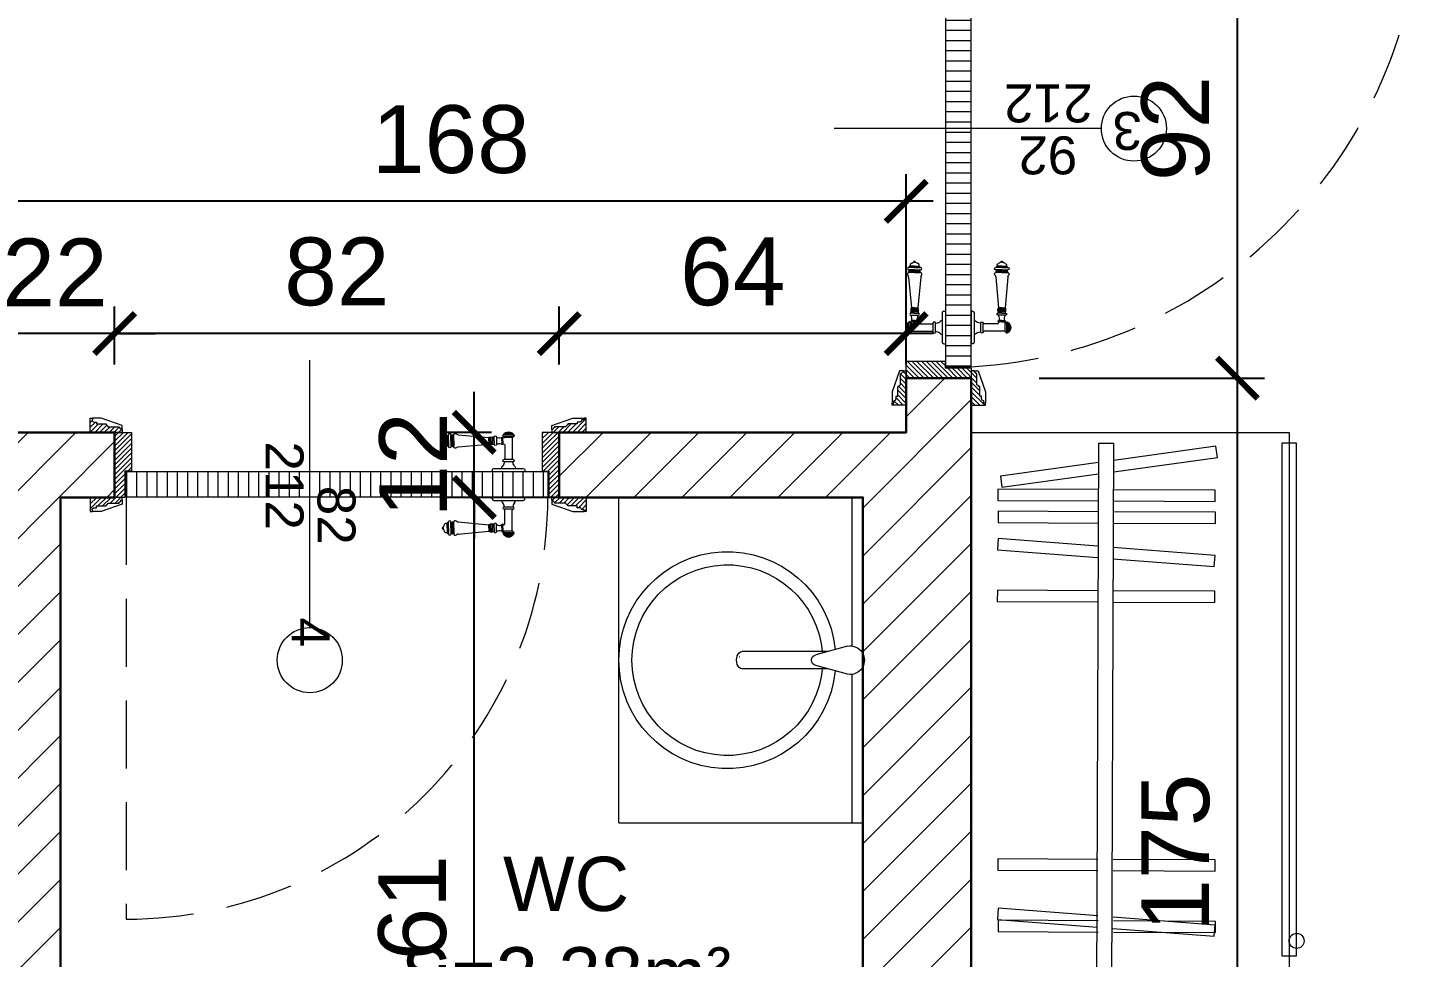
# Model space of a CAD drawing. Header units: feet. Extents: x 92587 to 97987, y -55119 to -48334.
# Drawn here: x 96290.1 to 96547.3, y -53674.1 to -53502.8 of the extents above; entities that cross this region are included whole.
import ezdxf

# ---------------------------------------------------------------- set-up
doc = ezdxf.new("R2010")
doc.units = ezdxf.units.FT
doc.header["$LTSCALE"] = 50
doc.header["$MEASUREMENT"] = 0
doc.linetypes.add('CACHE', pattern=[0.375, 0.25, -0.125])
doc.linetypes.add('CONTINU', pattern=[0])
doc.layers.get('0').update_dxf_attribs({"color": 8})
for name, color, linetype, lineweight in [('BANJO', 160, 'Continuous', 9), ('door', 44, 'Continuous', 5), ('MACONNERIE COUPE', 7, 'Continuous', 30), ('MACONNERIE HACHURE', 253, 'Continuous', 13), ('mobilimi', 8, 'Continuous', 9)]:
    doc.layers.add(name, color=color, linetype=linetype, lineweight=lineweight)
doc.layers.add('BETON COUPE', color=3, linetype='CONTINU')
doc.layers.add('COTE 50ème', color=1, linetype='Continuous')
doc.layers.add('DEMOL', color=7, linetype='Continuous', lineweight=60, true_color=0xa87e00)
doc.styles.add('GENERATED_STYLE_1', font='arial.ttf')
doc.styles.add('RS_TEXT_1.50', font='arial.ttf', dxfattribs={"height": 12.5})
doc.styles.add('RS_TXT_50', font='arial.ttf', dxfattribs={"height": 12.5})
doc.dimstyles.new('RS_50CM_LINEAIRE', dxfattribs={"dimscale": 5, "dimtxt": 12.5, "dimasz": 1.5, "dimexe": 1, "dimexo": 2.5, "dimgap": 1, "dimtad": 1, "dimdec": 1, "dimrnd": 0.5, "dimdsep": 46, "dimtxsty": 'RS_TXT_50', "dimblk1": 'ARCHTICK', "dimblk2": 'ARCHTICK', "dimsah": 1, "dimcen": 2.5, "dimdle": 1, "dimclrt": 4, "dimadec": 0, "dimazin": 2, "dimtfac": 1, "dimtdec": 1, "dimtix": 1, "dimtmove": 2, "dimatfit": 3, "dimfxl": 1, "dimtolj": 1, "dimtzin": 0, "dimarcsym": 0})

# ---------------------------------------------------------------- blocks, each defined once
blk = doc.blocks.new('Lav60')
at = {"layer": 'BANJO', "linetype": 'Continuous'}
for p, q in [((-54.27, 55.4), (-54.27, 84.18)), ((-54.27, 84.18), (-54.27, 55.4)), ((-52.27, 56.8), (-52.27, 84.18)), ((-9.27, 24.18), (-9.27, 84.18)), ((-51.47, 56.78), (-45.6, 55.16)), ((-47.77, 55.78), (-31.97, 55.78)), ((-31.61, 54.81), (-31.61, 54.8)), ((-31.5, 54.81), (-31.61, 54.81)), ((-31.61, 54.8), (-31.5, 54.8)), ((-31.5, 54.8), (-31.5, 54.81)), ((-54.27, 24.18), (-54.27, 52.96)), ((-54.27, 52.96), (-54.27, 24.18)), ((-52.27, 24.18), (-52.27, 51.56)), ((-51.47, 51.58), (-45.6, 53.19)), ((-47.79, 52.59), (-31.97, 52.59))]:
    blk.add_line(p, q, dxfattribs=at)
at = {"layer": 'BANJO'}
for p, q in [((-9.27, 84.18), (-54.27, 84.18)), ((-9.27, 24.18), (-9.27, 84.18)), ((-9.27, 24.18), (-54.27, 24.18))]:
    blk.add_line(p, q, dxfattribs=at)
at = {"layer": 'BANJO', "linetype": 'Continuous'}
for centre, radius, start, end in [((-29.27, 54.18), 20, 185.6501, 174.3498), ((-29.27, 54.18), 17.58, 184.3007, 175.6991), ((-51.93, 54.18), 2.64, 79.9737, 280.0262), ((-45.78, 54.18), 1, 280.3543, 79.6456)]:
    blk.add_arc(centre, radius, start, end, dxfattribs=at)
blk.add_ellipse((-31.97, 54.18), major_axis=(0, -1.59), ratio=0.623935, start_param=0, end_param=3.141593, dxfattribs=at)
blk = doc.blocks.new('door900')
at = {"color": 0}
for p, q in [((-9.3, 67.7), (9.3, 67.7)), ((9.3, 65.2), (-9.3, 65.2)), ((-6.8, 71.5), (-6.8, 70.2)), ((-5.5, 71.5), (-6.8, 71.5)), ((-6.8, 70.2), (6.8, 70.2)), ((-6.8, 62.7), (-6.8, 24)), ((-6.8, 62.7), (6.8, 62.7)), ((-5.5, 71.5), (5.5, 71.5)), ((5.5, 71.5), (6.8, 71.5)), ((6.8, 71.5), (6.8, 70.2)), ((8.7, 62.7), (6.8, 62.7)), ((10.5, 56.8), (10.5, 62.5)), ((10.5, 56.8), (10.5, 51.1)), ((12.7, 56.8), (12.7, 62.5)), ((12.7, 56.8), (12.7, 51.1)), ((22.5, 63.8), (22.5, 49.8)), ((26.5, 56.8), (26.5, 63.8)), ((26.5, 63.8), (29.1, 63.8)), ((26.5, 63.8), (29.1, 63.8)), ((26.5, 56.8), (26.5, 49.8)), ((29.1, 63.8), (29.1, 62.8)), ((29.1, 62.8), (29.1, 56.8)), ((29.1, 50.8), (29.1, 56.8)), ((31.1, 62.8), (31.1, 56.8)), ((31.1, 50.8), (31.1, 56.8)), ((34.1, 56.8), (34.1, 62.8)), ((34.1, 62.8), (34.1, 56.8)), ((34.1, 50.8), (34.1, 56.8)), ((34.1, 56.8), (34.1, 50.8)), ((92.8, 68.1), (36.2, 62.8)), ((36.2, 56.8), (36.2, 62.8)), ((36.2, 56.8), (36.2, 50.8)), ((101.2, 67.3), (103.2, 68)), ((101.2, 56.8), (101.2, 67.3)), ((101.2, 56.8), (101.2, 46.3)), ((103.2, 68), (103.2, 67.7)), ((103.2, 56.8), (103.2, 68)), ((103.2, 56.8), (103.2, 46.3)), ((106.5, 68), (105.5, 67.3)), ((105.5, 56.8), (105.5, 67.3)), ((105.5, 56.8), (105.5, 46.3)), ((106.5, 56.8), (106.5, 68)), ((106.5, 56.8), (106.5, 45.7)), ((110.7, 68), (111.8, 67.3)), ((110.7, 56.8), (110.7, 68)), ((110.7, 56.8), (110.7, 45.7)), ((111.8, 56.8), (111.8, 67.3)), ((111.8, 66.2), (113.3, 66.2)), ((111.8, 56.8), (111.8, 46.3)), ((113.3, 56.8), (113.3, 66.2)), ((113.3, 56.8), (113.3, 47.5)), ((120.5, 56.8), (120.5, 58.6)), ((120.5, 56.8), (120.5, 55)), ((6.8, 49.1), (6.8, 24)), ((8.7, 50.9), (8.7, 50.9)), ((26.5, 49.8), (29.1, 49.8)), ((26.5, 49.8), (29.1, 49.8)), ((29.1, 50.8), (29.1, 49.8)), ((29.1, 49.8), (29.1, 49.8)), ((92.8, 45.5), (36.2, 50.8)), ((101.2, 46.3), (103.2, 45.7)), ((103.2, 45.9), (103.2, 45.7)), ((106.5, 45.7), (105.5, 46.3)), ((110.7, 45.7), (111.8, 46.3)), ((111.8, 47.5), (113.3, 47.5)), ((-30, 3), (-30, 0)), ((30, 0), (-30, 0)), ((27, 6), (-27, 6)), ((-8.3, 22.3), (8.3, 22.3)), ((-8.3, 18.3), (8.3, 18.3)), ((30, 3), (30, 0))]:
    blk.add_line(p, q, dxfattribs=at)
for centre, radius, start, end in [((-9.3, 66.5), 1.25, 90, 270), ((-6.8, 67.7), 2.51, 90.115, 179.885), ((-6.8, 65.2), 2.51, 180.115, 269.885), ((0, 64), 9.29, 53.4104, 126.5896), ((6.8, 67.7), 2.51, 0.115, 89.885), ((6.8, 65.2), 2.51, 270.115, 359.885), ((8.6, 64.9), 2.15, 272.7029, 297.6142), ((9.3, 66.5), 1.25, 270, 90), ((10, 62.5), 0.561, 3.7097, 127.9634), ((11.6, 62.5), 1.1, 0.0106, 179.9894), ((16.7, 70.5), 8.83, 243.5466, 311.3694), ((16.7, 43.2), 8.83, 48.6306, 116.4534), ((24.5, 63.7), 2.01, 4.1469, 175.8531), ((30.1, 62.8), 1.03, 0, 180.0014), ((32.6, 62.8), 1.48, 0, 180), ((35.2, 62.8), 1.03, 0, 180), ((32.6, 62.8), 1.48, 1.563306237032948e-10, 2.08440831604393e-10), ((93.1, 72.5), 4.4, 266.3976, 315.6468), ((98.3, 67.4), 2.89, 358.3861, 135.6468), ((104.3, 67.6), 1.15, 170.914, 348.1019), ((108.6, 68), 2.1, 0, 180), ((115.5, 62.5), 2.84, 13.4568, 140.4953), ((127.9, 65.2), 9.88, 191.9991, 221.6757), ((127.9, 48.5), 9.88, 138.3243, 168.0009), ((120.5, 56.8), 1.79, 0, 90), ((120.5, 56.8), 1.79, 270, 0), ((8.7, 49), 1.91, 88.7426, 178.1515), ((8.6, 48.8), 2.15, 62.3858, 87.2971), ((10, 51.1), 0.561, 232.0366, 356.2903), ((11.6, 51.1), 1.1, 180.0106, 359.9894), ((24.5, 50), 2.01, 184.1469, 355.8531), ((30.1, 50.8), 1.03, 179.9972, 0), ((32.6, 50.8), 1.48, 180, 0), ((35.2, 50.8), 1.03, 180, 0), ((93.1, 41.1), 4.4, 44.3532, 93.6024), ((98.3, 46.2), 2.89, 224.3532, 1.6139), ((104.3, 46.1), 1.15, 11.8981, 189.086), ((108.6, 45.7), 2.1, 180, 0), ((115.5, 51.2), 2.84, 219.5047, 346.5432), ((-27, 3), 3, 90, 180), ((-6.8, 6), 6, 130.5908, 180), ((-16.6, 16.6), 8.41, 314.3689, 12.0705), ((-8.3, 20.3), 2, 90, 270), ((-8.5, 24), 1.71, 275.059, 359.7825), ((8.5, 24), 1.71, 180.2175, 264.941), ((16.6, 16.6), 8.41, 167.9295, 225.6311), ((8.3, 20.3), 2, 270, 90), ((6.8, 6), 6, 0, 49.4092), ((27, 3), 3, 0, 90)]:
    blk.add_arc(centre, radius, start, end, dxfattribs=at)
blk = doc.blocks.new('_ArchTick')
at = {"color": 0, "linetype": 'ByBlock', "const_width": 0.15}
blk.add_lwpolyline([(-0.5, -0.5), (0.5, 0.5)], dxfattribs=at)
blk = doc.blocks.new('*D1837')
at = {"layer": 'COTE 50ème', "color": 0, "lineweight": -2, "ltscale": 0.5, "transparency": 16777216}
for p, q in [((96388.1, -53564.86), (96388.1, -53554.15)), ((96452.11, -53564.86), (96452.11, -53554.15)), ((96457.11, -53559.15), (96383.1, -53559.15))]:
    blk.add_line(p, q, dxfattribs=at)
at = {"layer": 'Defpoints', "color": 0, "ltscale": 0.5, "transparency": 16777216}
for p in [(96388.1, -53559.15), (96388.1, -53577.36), (96452.11, -53577.36)]:
    blk.add_point(p, dxfattribs=at)
at = {"layer": 'COTE 50ème', "color": 0, "lineweight": -2, "ltscale": 0.5, "transparency": 16777216, "xscale": 7.5, "yscale": 7.5, "zscale": 7.5, "rotation": 180}
blk.add_blockref('_ArchTick', (96388.1, -53559.15), dxfattribs=at)
at = {"layer": 'COTE 50ème', "color": 0, "lineweight": -2, "ltscale": 0.5, "transparency": 16777216, "xscale": 7.5, "yscale": 7.5, "zscale": 7.5}
blk.add_blockref('_ArchTick', (96452.11, -53559.15), dxfattribs=at)
at = {"layer": 'COTE 50ème', "color": 4, "lineweight": 5, "ltscale": 0.5, "transparency": 16777216, "insert": (96420.1, -53547.77), "char_height": 12.5, "attachment_point": 5, "style": 'RS_TXT_50'}
blk.add_mtext('\\A1;64', dxfattribs=at)
blk = doc.blocks.new('*D1838')
at = {"layer": 'COTE 50ème', "color": 0, "lineweight": -2, "ltscale": 0.5, "transparency": 16777216}
for p, q in [((96306.11, -53564.86), (96306.11, -53554.15)), ((96388.1, -53564.86), (96388.1, -53554.15)), ((96393.1, -53559.15), (96301.11, -53559.15))]:
    blk.add_line(p, q, dxfattribs=at)
at = {"layer": 'Defpoints', "color": 0, "ltscale": 0.5, "transparency": 16777216}
for p in [(96306.11, -53559.15), (96306.11, -53577.36), (96388.1, -53577.36)]:
    blk.add_point(p, dxfattribs=at)
at = {"layer": 'COTE 50ème', "color": 0, "lineweight": -2, "ltscale": 0.5, "transparency": 16777216, "xscale": 7.5, "yscale": 7.5, "zscale": 7.5, "rotation": 180}
blk.add_blockref('_ArchTick', (96306.11, -53559.15), dxfattribs=at)
at = {"layer": 'COTE 50ème', "color": 0, "lineweight": -2, "ltscale": 0.5, "transparency": 16777216, "xscale": 7.5, "yscale": 7.5, "zscale": 7.5}
blk.add_blockref('_ArchTick', (96388.1, -53559.15), dxfattribs=at)
at = {"layer": 'COTE 50ème', "color": 4, "lineweight": 5, "ltscale": 0.5, "transparency": 16777216, "insert": (96347.1, -53547.77), "char_height": 12.5, "attachment_point": 5, "style": 'RS_TXT_50'}
blk.add_mtext('\\A1;82', dxfattribs=at)
blk = doc.blocks.new('*D1839')
at = {"layer": 'COTE 50ème', "color": 0, "lineweight": -2, "ltscale": 0.5, "transparency": 16777216}
for p, q in [((96284.11, -53564.86), (96284.11, -53554.15)), ((96306.11, -53564.86), (96306.11, -53554.15)), ((96284.11, -53559.15), (96276.61, -53559.15)), ((96306.11, -53559.15), (96284.11, -53559.15)), ((96306.11, -53559.15), (96313.61, -53559.15))]:
    blk.add_line(p, q, dxfattribs=at)
at = {"layer": 'Defpoints', "color": 0, "ltscale": 0.5, "transparency": 16777216}
for p in [(96284.11, -53559.15), (96284.11, -53577.36), (96306.11, -53577.36)]:
    blk.add_point(p, dxfattribs=at)
at = {"layer": 'COTE 50ème', "color": 0, "lineweight": -2, "ltscale": 0.5, "transparency": 16777216, "xscale": 7.5, "yscale": 7.5, "zscale": 7.5}
blk.add_blockref('_ArchTick', (96284.11, -53559.15), dxfattribs=at)
at = {"layer": 'COTE 50ème', "color": 0, "lineweight": -2, "ltscale": 0.5, "transparency": 16777216, "xscale": 7.5, "yscale": 7.5, "zscale": 7.5, "rotation": 180}
blk.add_blockref('_ArchTick', (96306.11, -53559.15), dxfattribs=at)
at = {"layer": 'COTE 50ème', "color": 4, "lineweight": 5, "ltscale": 0.5, "transparency": 16777216, "insert": (96295.11, -53547.87), "char_height": 12.5, "attachment_point": 5, "style": 'RS_TXT_50'}
blk.add_mtext('\\A1;22', dxfattribs=at)
blk = doc.blocks.new('*D1597')
at = {"layer": 'COTE 50ème', "color": 0, "lineweight": -2, "ltscale": 0.5, "transparency": 16777216}
for p, q in [((96513.2, -53747.36), (96513.2, -53562.36)), ((96476.61, -53567.36), (96518.2, -53567.36)), ((96499.61, -53742.36), (96518.2, -53742.36))]:
    blk.add_line(p, q, dxfattribs=at)
at = {"layer": 'Defpoints', "color": 0, "ltscale": 0.5, "transparency": 16777216}
for p in [(96464.11, -53567.36), (96513.2, -53567.36), (96487.11, -53742.36)]:
    blk.add_point(p, dxfattribs=at)
at = {"layer": 'COTE 50ème', "color": 0, "lineweight": -2, "ltscale": 0.5, "transparency": 16777216, "xscale": 7.5, "yscale": 7.5, "zscale": 7.5}
for p, rotation in [((96513.2, -53567.36), 90), ((96513.2, -53742.36), 270)]:
    blk.add_blockref('_ArchTick', p, dxfattribs=dict(at, rotation=rotation))
at = {"layer": 'COTE 50ème', "color": 4, "lineweight": 5, "ltscale": 0.5, "transparency": 16777216, "insert": (96501.82, -53654.86), "char_height": 12.5, "attachment_point": 5, "rotation": 90, "style": 'RS_TXT_50'}
blk.add_mtext('\\A1;175', dxfattribs=at)
blk = doc.blocks.new('*D1598')
at = {"layer": 'COTE 50ème', "color": 0, "lineweight": -2, "ltscale": 0.5, "transparency": 16777216}
for p, q in [((96513.2, -53572.36), (96513.2, -53470.33)), ((96476.61, -53475.33), (96518.2, -53475.33)), ((96476.61, -53567.36), (96518.2, -53567.36))]:
    blk.add_line(p, q, dxfattribs=at)
at = {"layer": 'Defpoints', "color": 0, "ltscale": 0.5, "transparency": 16777216}
for p in [(96464.11, -53475.33), (96513.2, -53475.33), (96464.11, -53567.36)]:
    blk.add_point(p, dxfattribs=at)
at = {"layer": 'COTE 50ème', "color": 0, "lineweight": -2, "ltscale": 0.5, "transparency": 16777216, "xscale": 7.5, "yscale": 7.5, "zscale": 7.5}
for p, rotation in [((96513.2, -53475.33), 90), ((96513.2, -53567.36), 270)]:
    blk.add_blockref('_ArchTick', p, dxfattribs=dict(at, rotation=rotation))
at = {"layer": 'COTE 50ème', "color": 4, "lineweight": 5, "ltscale": 0.5, "transparency": 16777216, "insert": (96501.82, -53521.34), "char_height": 12.5, "attachment_point": 5, "rotation": 90, "style": 'RS_TXT_50'}
blk.add_mtext('\\A1;92', dxfattribs=at)
blk = doc.blocks.new('*D1627')
at = {"layer": 'COTE 50ème', "color": 0, "lineweight": -2, "ltscale": 0.5, "transparency": 16777216}
for p, q in [((96372.44, -53755.36), (96372.44, -53584.36)), ((96396.57, -53589.36), (96367.44, -53589.36)), ((96374.61, -53750.36), (96367.44, -53750.36))]:
    blk.add_line(p, q, dxfattribs=at)
at = {"layer": 'Defpoints', "color": 0, "ltscale": 0.5, "transparency": 16777216}
for p in [(96372.44, -53589.36), (96409.07, -53589.36), (96387.11, -53750.36)]:
    blk.add_point(p, dxfattribs=at)
at = {"layer": 'COTE 50ème', "color": 0, "lineweight": -2, "ltscale": 0.5, "transparency": 16777216, "xscale": 7.5, "yscale": 7.5, "zscale": 7.5}
for p, rotation in [((96372.44, -53589.36), 90), ((96372.44, -53750.36), 270)]:
    blk.add_blockref('_ArchTick', p, dxfattribs=dict(at, rotation=rotation))
at = {"layer": 'COTE 50ème', "color": 4, "lineweight": 5, "ltscale": 0.5, "transparency": 16777216, "insert": (96361.06, -53669.86), "char_height": 12.5, "attachment_point": 5, "rotation": 90, "style": 'RS_TXT_50'}
blk.add_mtext('\\A1;161', dxfattribs=at)
blk = doc.blocks.new('*D1628')
at = {"layer": 'COTE 50ème', "color": 0, "lineweight": -2, "ltscale": 0.5, "transparency": 16777216}
for p, q in [((96372.44, -53577.36), (96372.44, -53569.86)), ((96375.61, -53577.36), (96367.44, -53577.36)), ((96372.44, -53589.36), (96372.44, -53577.36)), ((96396.57, -53589.36), (96367.44, -53589.36)), ((96372.44, -53589.36), (96372.44, -53596.86))]:
    blk.add_line(p, q, dxfattribs=at)
at = {"layer": 'Defpoints', "color": 0, "ltscale": 0.5, "transparency": 16777216}
for p in [(96372.44, -53577.36), (96388.11, -53577.36), (96409.07, -53589.36)]:
    blk.add_point(p, dxfattribs=at)
at = {"layer": 'COTE 50ème', "color": 0, "lineweight": -2, "ltscale": 0.5, "transparency": 16777216, "xscale": 7.5, "yscale": 7.5, "zscale": 7.5}
for p, rotation in [((96372.44, -53577.36), 270), ((96372.44, -53589.36), 90)]:
    blk.add_blockref('_ArchTick', p, dxfattribs=dict(at, rotation=rotation))
at = {"layer": 'COTE 50ème', "color": 4, "lineweight": 5, "ltscale": 0.5, "transparency": 16777216, "insert": (96361.17, -53583.36), "char_height": 12.5, "attachment_point": 5, "rotation": 90, "style": 'RS_TXT_50'}
blk.add_mtext('\\A1;12', dxfattribs=at)
blk = doc.blocks.new('*D1637')
at = {"layer": 'COTE 50ème', "color": 0, "lineweight": -2, "ltscale": 0.5, "transparency": 16777216}
for p, q in [((96284.11, -53564.86), (96284.11, -53529.76)), ((96452.11, -53564.86), (96452.11, -53529.76)), ((96457.11, -53534.76), (96279.11, -53534.76))]:
    blk.add_line(p, q, dxfattribs=at)
at = {"layer": 'Defpoints', "color": 0, "ltscale": 0.5, "transparency": 16777216}
for p in [(96284.11, -53534.76), (96284.11, -53577.36), (96452.11, -53577.36)]:
    blk.add_point(p, dxfattribs=at)
at = {"layer": 'COTE 50ème', "color": 0, "lineweight": -2, "ltscale": 0.5, "transparency": 16777216, "xscale": 7.5, "yscale": 7.5, "zscale": 7.5, "rotation": 180}
blk.add_blockref('_ArchTick', (96284.11, -53534.76), dxfattribs=at)
at = {"layer": 'COTE 50ème', "color": 0, "lineweight": -2, "ltscale": 0.5, "transparency": 16777216, "xscale": 7.5, "yscale": 7.5, "zscale": 7.5}
blk.add_blockref('_ArchTick', (96452.11, -53534.76), dxfattribs=at)
at = {"layer": 'COTE 50ème', "color": 4, "lineweight": 5, "ltscale": 0.5, "transparency": 16777216, "insert": (96368.11, -53523.38), "char_height": 12.5, "attachment_point": 5, "style": 'RS_TXT_50'}
blk.add_mtext('\\A1;168', dxfattribs=at)

msp = doc.modelspace()

# ---------------------------------------------------------------- hatches: boundary and pattern name
at = {"layer": 'door'}
h = msp.add_hatch(dxfattribs=at)
h.set_pattern_fill('ANSI31', color=256, scale=15, angle=495)
h.set_pattern_definition([(180, (195427.4219, -100451.3612), (-8e-16, -1.875), [])])
h.paths.add_polyline_path([(96459.34, -53477.46), (96459.34, -53565.27), (96464.06, -53565.27), (96464.06, -53477.46)])
h = msp.add_hatch(dxfattribs=at)
h.set_pattern_fill('ANSI31', color=256, scale=5, angle=990)
h.set_pattern_definition([(315, (151379.98944, 93057.35384), (0.4419417382, 0.4419417382), [])])
h.paths.add_polyline_path([(96452.11, -53567.36), (96452.11, -53564.22), (96459.29, -53564.22), (96459.29, -53565.48), (96464.11, -53565.48), (96464.11, -53567.36)])
edge = h.paths.add_edge_path()
edge.add_line((96450.23, -53571.11), (96450.23, -53570.7))
edge.add_line((96450.23, -53570.7), (96450.54, -53570.7))
edge.add_line((96450.54, -53570.7), (96450.54, -53568.93))
edge.add_line((96450.54, -53568.93), (96450.75, -53568.93))
edge.add_arc((96451.06, -53568.93), 0.314, 90, 180, ccw=False)
edge.add_line((96451.06, -53568.62), (96451.06, -53566.52))
edge.add_line((96451.06, -53566.52), (96451.27, -53566.52))
edge.add_arc((96451.59, -53566.52), 0.314, 90, 180, ccw=False)
edge.add_line((96451.59, -53566.21), (96451.59, -53566))
edge.add_line((96451.59, -53566), (96452.11, -53566))
edge.add_line((96452.11, -53566), (96452.11, -53572.36))
edge.add_line((96452.11, -53572.36), (96449.49, -53572.36))
edge.add_line((96449.49, -53572.36), (96449.49, -53571.95))
edge.add_line((96449.49, -53571.95), (96449.81, -53571.95))
edge.add_line((96449.81, -53571.95), (96449.81, -53571.53))
edge.add_arc((96449.81, -53571.11), 0.419, 270, 360)
edge = h.paths.add_edge_path()
edge.add_line((96466, -53571.11), (96466, -53570.7))
edge.add_line((96466, -53570.7), (96465.68, -53570.7))
edge.add_line((96465.68, -53570.7), (96465.68, -53568.93))
edge.add_line((96465.68, -53568.93), (96465.47, -53568.93))
edge.add_arc((96465.16, -53568.93), 0.314, 0, 90)
edge.add_line((96465.16, -53568.62), (96465.16, -53566.52))
edge.add_line((96465.16, -53566.52), (96464.95, -53566.52))
edge.add_arc((96464.63, -53566.52), 0.314, 360, 450)
edge.add_line((96464.63, -53566.21), (96464.63, -53566))
edge.add_line((96464.63, -53566), (96464.11, -53566))
edge.add_line((96464.11, -53566), (96464.11, -53572.36))
edge.add_line((96464.11, -53572.36), (96466.73, -53572.36))
edge.add_line((96466.73, -53572.36), (96466.73, -53571.95))
edge.add_line((96466.73, -53571.95), (96466.42, -53571.95))
edge.add_line((96466.42, -53571.95), (96466.42, -53571.53))
edge.add_arc((96466.42, -53571.11), 0.419, 180, 270, ccw=False)
h = msp.add_hatch(dxfattribs=at)
h.set_pattern_fill('ANSI31', color=256, scale=5, angle=1080)
h.set_pattern_definition([(45, (-51652.2383, 2013.06664), (-0.4419417382, 0.4419417382), [])])
edge = h.paths.add_edge_path()
edge.add_line((96302.36, -53575.48), (96302.78, -53575.48))
edge.add_line((96302.78, -53575.48), (96302.78, -53575.79))
edge.add_line((96302.78, -53575.79), (96304.54, -53575.79))
edge.add_line((96304.54, -53575.79), (96304.54, -53576))
edge.add_arc((96304.54, -53576.31), 0.314, 0, 90, ccw=False)
edge.add_line((96304.85, -53576.31), (96306.95, -53576.31))
edge.add_line((96306.95, -53576.31), (96306.95, -53576.52))
edge.add_arc((96306.95, -53576.84), 0.314, 0, 90, ccw=False)
edge.add_line((96307.26, -53576.84), (96307.47, -53576.84))
edge.add_line((96307.47, -53576.84), (96307.47, -53577.36))
edge.add_line((96307.47, -53577.36), (96301.61, -53577.36))
edge.add_line((96301.61, -53577.36), (96301.61, -53574.74))
edge.add_line((96301.61, -53574.74), (96302.02, -53574.74))
edge.add_line((96302.02, -53574.74), (96302.02, -53575.06))
edge.add_line((96302.02, -53575.06), (96301.94, -53575.06))
edge.add_arc((96302.36, -53575.06), 0.419, 180, 270)
h.paths.add_polyline_path([(96306.11, -53577.36), (96309.25, -53577.36), (96309.25, -53584.54), (96308, -53584.54), (96308, -53589.36), (96306.11, -53589.36)])
edge = h.paths.add_edge_path()
edge.add_line((96302.36, -53591.25), (96302.78, -53591.25))
edge.add_line((96302.78, -53591.25), (96302.78, -53590.93))
edge.add_line((96302.78, -53590.93), (96304.54, -53590.93))
edge.add_line((96304.54, -53590.93), (96304.54, -53590.72))
edge.add_arc((96304.54, -53590.41), 0.314, 270, 360)
edge.add_line((96304.85, -53590.41), (96306.95, -53590.41))
edge.add_line((96306.95, -53590.41), (96306.95, -53590.2))
edge.add_arc((96306.95, -53589.89), 0.314, 270, 360)
edge.add_line((96307.26, -53589.89), (96307.47, -53589.89))
edge.add_line((96307.47, -53589.89), (96307.47, -53589.36))
edge.add_line((96307.47, -53589.36), (96301.61, -53589.36))
edge.add_line((96301.61, -53589.36), (96301.61, -53591.98))
edge.add_line((96301.61, -53591.98), (96302.02, -53591.98))
edge.add_line((96302.02, -53591.98), (96302.02, -53591.67))
edge.add_line((96302.02, -53591.67), (96301.94, -53591.67))
edge.add_arc((96302.36, -53591.67), 0.419, 90, 180, ccw=False)
h = msp.add_hatch(dxfattribs=at)
h.set_pattern_fill('ANSI31', color=256, scale=5, angle=1080)
h.set_pattern_definition([(45, (-51662.2502, 2013.06664), (-0.4419417382, 0.4419417382), [])])
h.paths.add_polyline_path([(96388.1, -53577.36), (96384.96, -53577.36), (96384.96, -53584.54), (96386.21, -53584.54), (96386.21, -53589.36), (96388.1, -53589.36)])
edge = h.paths.add_edge_path()
edge.add_line((96391.85, -53575.48), (96391.43, -53575.48))
edge.add_line((96391.43, -53575.48), (96391.43, -53575.79))
edge.add_line((96391.43, -53575.79), (96389.67, -53575.79))
edge.add_line((96389.67, -53575.79), (96389.67, -53576))
edge.add_arc((96389.67, -53576.31), 0.314, 90, 180)
edge.add_line((96389.36, -53576.31), (96387.26, -53576.31))
edge.add_line((96387.26, -53576.31), (96387.26, -53576.52))
edge.add_arc((96387.26, -53576.84), 0.314, 90, 180)
edge.add_line((96386.95, -53576.84), (96386.74, -53576.84))
edge.add_line((96386.74, -53576.84), (96386.74, -53577.36))
edge.add_line((96386.74, -53577.36), (96393.1, -53577.36))
edge.add_line((96393.1, -53577.36), (96393.1, -53574.74))
edge.add_line((96393.1, -53574.74), (96392.69, -53574.74))
edge.add_line((96392.69, -53574.74), (96392.69, -53575.06))
edge.add_line((96392.69, -53575.06), (96392.27, -53575.06))
edge.add_arc((96391.85, -53575.06), 0.419, 270, 360, ccw=False)
edge = h.paths.add_edge_path()
edge.add_line((96391.85, -53591.25), (96391.43, -53591.25))
edge.add_line((96391.43, -53591.25), (96391.43, -53590.93))
edge.add_line((96391.43, -53590.93), (96389.67, -53590.93))
edge.add_line((96389.67, -53590.93), (96389.67, -53590.72))
edge.add_arc((96389.67, -53590.41), 0.314, 180, 270, ccw=False)
edge.add_line((96389.36, -53590.41), (96387.26, -53590.41))
edge.add_line((96387.26, -53590.41), (96387.26, -53590.2))
edge.add_arc((96387.26, -53589.89), 0.314, 180, 270, ccw=False)
edge.add_line((96386.95, -53589.89), (96386.74, -53589.89))
edge.add_line((96386.74, -53589.89), (96386.74, -53589.36))
edge.add_line((96386.74, -53589.36), (96393.1, -53589.36))
edge.add_line((96393.1, -53589.36), (96393.1, -53591.98))
edge.add_line((96393.1, -53591.98), (96392.69, -53591.98))
edge.add_line((96392.69, -53591.98), (96392.69, -53591.67))
edge.add_line((96392.69, -53591.67), (96392.27, -53591.67))
edge.add_arc((96391.85, -53591.67), 0.419, 0, 90)
h = msp.add_hatch(dxfattribs=at)
h.set_pattern_fill('ANSI31', color=256, scale=15, angle=585)
h.set_pattern_definition([(270, (141846.4649, 46060.499), (1.875, -2e-15), [])])
h.paths.add_polyline_path([(96308.21, -53584.6), (96386, -53584.6), (96386, -53589.31), (96308.21, -53589.31)])
at = {"layer": 'MACONNERIE HACHURE'}
h = msp.add_hatch(dxfattribs=at)
h.set_pattern_fill('ANSI31', color=256, scale=50, style=0)
h.set_pattern_definition([(45, (845.911, 6550.742), (-4.41941738, 4.41941738), [])])
h.paths.add_polyline_path([(96464.11, -53567.36), (96464.11, -53736.36), (96392.11, -53736.36), (96392.11, -53757.36), (96414.11, -53757.36), (96414.11, -53762.36), (96234.11, -53762.36), (96234.11, -53750.36), (96284.11, -53750.36), (96284.11, -53577.36), (96306.11, -53577.36), (96306.11, -53589.36), (96296.11, -53589.36), (96296.11, -53750.36), (96387.11, -53750.36), (96387.11, -53731.36), (96444.11, -53731.36), (96444.11, -53589.36), (96388.11, -53589.36), (96388.11, -53577.36), (96452.11, -53577.36), (96452.11, -53567.36)])
h.paths.add_polyline_path([(95894.28, -52902.36), (95944.11, -52902.36), (95944.11, -52942.36), (95894.28, -52942.36)])
h.paths.add_polyline_path([(95734.11, -52902.36), (95774.11, -52902.36), (95774.11, -52942.36), (95734.11, -52942.36)])
h.paths.add_polyline_path([(95874.11, -52547.36), (95964.11, -52547.36), (95964.11, -52607.36), (96117.11, -52607.36), (96117.11, -52547.36), (96129.11, -52547.36), (96129.11, -52667.36), (96109.11, -52667.36), (96109.11, -52632.36), (95944.11, -52632.36), (95944.11, -52583.36), (95874.11, -52583.36), (95874.11, -52632.36), (95839.11, -52632.36), (95839.11, -52612.36), (95849.11, -52612.36), (95849.11, -52562.36), (95874.11, -52562.36), (95874.11, -52578.36), (95944.11, -52578.36), (95944.11, -52552.36), (95874.11, -52552.36)])
h.paths.add_polyline_path([(96444.11, -54162.36), (96344.11, -54162.36), (96344.11, -54187.36), (96444.11, -54187.36)])
h.paths.add_polyline_path([(96679.11, -52154.25), (96704.11, -52154.25), (96704.11, -52107.36), (96679.11, -52107.36)])
h.paths.add_polyline_path([(96679.11, -54052.36), (96704.11, -54052.36), (96704.11, -54072.36), (96679.11, -54072.36)])
h.paths.add_polyline_path([(95996.61, -52902.36), (95979.11, -52902.36), (95979.11, -52922.36), (95996.61, -52922.36)])
h.paths.add_polyline_path([(96319.11, -52789.36), (96329.11, -52789.36), (96329.11, -52777.36), (96289.11, -52777.36), (96289.11, -52789.36), (96299.11, -52789.36), (96299.11, -53107.36), (96129.11, -53107.36), (96129.11, -52789.36), (96207.12, -52789.36), (96207.12, -52777.36), (96129.11, -52777.36), (96129.11, -52767.36), (96109.11, -52767.36), (96109.11, -52902.36), (96096.61, -52902.36), (96096.61, -52922.36), (96109.11, -52922.36), (96109.11, -53137.36), (96130.11, -53137.36), (96130.11, -53467.36), (96228.12, -53467.36), (96228.12, -53455.36), (96150.11, -53455.36), (96150.11, -53137.36), (96320.11, -53137.36), (96320.11, -53455.36), (96310.11, -53455.36), (96310.11, -53467.36), (96350.11, -53467.36), (96350.11, -53455.36), (96340.11, -53455.36), (96340.11, -53137.36), (96679.11, -53137.36), (96679.11, -53182.36), (96704.11, -53182.36), (96704.11, -53132.36), (96814.11, -53132.36), (96814.11, -53112.36), (96704.11, -53112.36), (96704.11, -53062.36), (96679.11, -53062.36), (96679.11, -53107.36), (96319.11, -53107.36)])
h.paths.add_polyline_path([(96487.11, -53762.36), (96487.11, -53742.36), (96789.11, -53742.36), (96789.11, -53677.36), (96814.11, -53677.36), (96814.11, -53767.36), (96704.11, -53767.36), (96704.11, -53782.36), (96679.11, -53782.36), (96679.11, -53762.36)])
h.paths.add_polyline_path([(96044.11, -53859.36), (96019.11, -53859.36), (96019.11, -53581.36), (95967.11, -53581.36), (95967.11, -53559.36), (95979.11, -53559.36), (95979.11, -53569.36), (96104.11, -53569.36), (96104.11, -53581.36), (96044.11, -53581.36)])
h.paths.add_polyline_path([(96019.11, -53932.36), (96019.11, -53952.36), (95969.11, -53952.36), (95969.11, -54072.36), (95944.11, -54072.36), (95944.11, -53957.36), (95926.61, -53957.36), (95926.61, -53932.36)])
h.paths.add_polyline_path([(96679.11, -54122.36), (96679.11, -54162.36), (96624.11, -54162.36), (96624.11, -54187.36), (96704.11, -54187.36), (96704.11, -54122.36)])
h.paths.add_polyline_path([(96104.11, -54162.36), (96164.11, -54162.36), (96164.11, -54187.36), (96079.11, -54187.36), (96079.11, -54122.36), (96079.11, -54122.36), (96079.11, -54072.36), (96104.11, -54072.36)])
h.paths.add_polyline_path([(96679.11, -52482.36), (96679.11, -52424.25), (96704.11, -52424.25), (96704.11, -52477.36), (96814.11, -52477.36), (96814.11, -52567.36), (96789.11, -52567.36), (96789.11, -52502.36), (96456.11, -52502.36), (96456.11, -52675.36), (96444.11, -52675.36), (96444.11, -52667.36), (96388.11, -52667.36), (96388.11, -52655.36), (96444.11, -52655.36), (96444.11, -52507.36), (96296.11, -52507.36), (96296.11, -52655.36), (96306.11, -52655.36), (96306.11, -52667.36), (96284.11, -52667.36), (96284.11, -52494.36), (96234.24, -52494.36), (96234.24, -52482.36)])
h.paths.add_polyline_path([(96444.11, -52809.36), (96444.11, -52789.36), (96421.11, -52789.36), (96421.11, -52777.36), (96444.11, -52777.36), (96444.11, -52767.36), (96456.11, -52767.36), (96456.11, -52797.36), (96679.11, -52797.36), (96679.11, -52809.36)], flags=17)
h.paths.add_polyline_path([(96464.11, -53447.36), (96679.11, -53447.36), (96679.11, -53435.36), (96452.11, -53435.36), (96452.11, -53455.36), (96442.11, -53455.36), (96442.11, -53467.36), (96452.11, -53467.36), (96452.11, -53475.36), (96464.11, -53475.36)])
h.paths.add_polyline_path([(95879.11, -53447.36), (95879.11, -53459.36), (95967.11, -53459.36), (95967.11, -53467.36), (95979.11, -53467.36), (95979.11, -53447.36)])
h.paths.add_polyline_path([(96789.11, -52797.36), (96814.11, -52797.36), (96814.11, -52747.36), (96789.11, -52747.36)])
h.paths.add_polyline_path([(96789.11, -53447.36), (96814.11, -53447.36), (96814.11, -53497.36), (96789.11, -53497.36)])
h.paths.add_polyline_path([(96679.11, -52847.36), (96704.11, -52847.36), (96704.11, -52902.25), (96679.11, -52902.25)], flags=17)
h.paths.add_polyline_path([(96679.11, -53397.36), (96704.11, -53397.36), (96704.11, -53342.47), (96679.11, -53342.47)], flags=17)
h.paths.add_polyline_path([(95533.94, -52902.36), (95484.11, -52902.36), (95484.11, -52942.36), (95533.94, -52942.36)])
h.paths.add_polyline_path([(95694.11, -52902.36), (95654.11, -52902.36), (95654.11, -52942.36), (95694.11, -52942.36)])
h.paths.add_polyline_path([(95849.11, -52082.36), (95829.11, -52082.36), (95829.11, -52057.36), (95849.11, -52057.36)])
h.paths.add_polyline_path([(96164.11, -52082.36), (96164.11, -52057.36), (95984.11, -52057.36), (95984.11, -52082.36)])
h.paths.add_polyline_path([(95554.11, -52547.36), (95464.11, -52547.36), (95464.11, -52607.36), (95311.11, -52607.36), (95311.11, -52547.36), (95299.11, -52547.36), (95299.11, -52667.36), (95319.11, -52667.36), (95319.11, -52632.36), (95484.11, -52632.36), (95484.11, -52583.36), (95554.11, -52583.36), (95554.11, -52632.36), (95739.11, -52632.36), (95739.11, -52612.36), (95579.11, -52612.36), (95579.11, -52562.36), (95554.11, -52562.36), (95554.11, -52578.36), (95484.11, -52578.36), (95484.11, -52552.36), (95554.11, -52552.36)])
h.paths.add_polyline_path([(94984.11, -54162.36), (95084.11, -54162.36), (95084.11, -54187.36), (94984.11, -54187.36)])
h.paths.add_polyline_path([(94749.11, -52154.25), (94724.11, -52154.25), (94724.11, -52107.36), (94749.11, -52107.36)])
h.paths.add_polyline_path([(94749.11, -54052.36), (94724.11, -54052.36), (94724.11, -54072.36), (94749.11, -54072.36)])
h.paths.add_polyline_path([(95431.61, -52902.36), (95449.11, -52902.36), (95449.11, -52922.36), (95431.61, -52922.36)])
h.paths.add_polyline_path([(95729.11, -53932.36), (95746.61, -53932.36), (95746.61, -53957.36), (95729.11, -53957.36), (95729.11, -54122.36), (95699.11, -54122.36), (95699.11, -53957.36), (95681.5, -53957.36), (95681.5, -53932.36), (95699.11, -53932.36), (95699.11, -53459.36), (95631.11, -53459.36), (95631.11, -53447.36), (95699.11, -53447.36), (95699.11, -53272.36), (95729.11, -53272.36), (95729.11, -53447.36), (95797.11, -53447.36), (95797.11, -53459.36), (95729.11, -53459.36)])
h.paths.add_polyline_path([(95109.11, -52789.36), (95099.11, -52789.36), (95099.11, -52777.36), (95139.11, -52777.36), (95139.11, -52789.36), (95129.11, -52789.36), (95129.11, -53107.36), (95299.11, -53107.36), (95299.11, -52789.36), (95221.1, -52789.36), (95221.1, -52777.36), (95299.11, -52777.36), (95299.11, -52767.36), (95319.11, -52767.36), (95319.11, -52902.36), (95331.61, -52902.36), (95331.61, -52922.36), (95319.11, -52922.36), (95319.11, -53137.36), (95298.11, -53137.36), (95298.11, -53467.36), (95200.1, -53467.36), (95200.1, -53455.36), (95278.11, -53455.36), (95278.11, -53137.36), (95108.11, -53137.36), (95108.11, -53455.36), (95118.11, -53455.36), (95118.11, -53467.36), (95078.11, -53467.36), (95078.11, -53455.36), (95088.11, -53455.36), (95088.11, -53137.36), (94749.11, -53137.36), (94749.11, -53182.36), (94724.11, -53182.36), (94724.11, -53132.36), (94614.11, -53132.36), (94614.11, -53112.36), (94724.11, -53112.36), (94724.11, -53062.36), (94749.11, -53062.36), (94749.11, -53107.36), (95109.11, -53107.36)])
h.paths.add_polyline_path([(94964.11, -53736.36), (95036.11, -53736.36), (95036.11, -53757.36), (95014.11, -53757.36), (95014.11, -53762.36), (95194.11, -53762.36), (95194.11, -53750.36), (95144.11, -53750.36), (95144.11, -53577.36), (95122.11, -53577.36), (95122.11, -53589.36), (95132.11, -53589.36), (95132.11, -53750.36), (95041.11, -53750.36), (95041.11, -53731.36), (94984.11, -53731.36), (94984.11, -53589.36), (95040.11, -53589.36), (95040.11, -53577.36), (94976.11, -53577.36), (94976.11, -53567.36), (94964.11, -53567.36)])
h.paths.add_polyline_path([(94941.11, -53762.36), (94941.11, -53742.36), (94639.11, -53742.36), (94639.11, -53677.36), (94614.11, -53677.36), (94614.11, -53767.36), (94724.11, -53767.36), (94724.11, -53782.36), (94749.11, -53782.36), (94749.11, -53762.36)])
h.paths.add_polyline_path([(95384.11, -53859.36), (95409.11, -53859.36), (95409.11, -53581.36), (95461.11, -53581.36), (95461.11, -53559.36), (95449.11, -53559.36), (95449.11, -53569.36), (95324.11, -53569.36), (95324.11, -53581.36), (95384.11, -53581.36)])
h.paths.add_polyline_path([(95409.11, -53932.36), (95409.11, -53952.36), (95459.11, -53952.36), (95459.11, -54072.36), (95484.11, -54072.36), (95484.11, -53957.36), (95501.61, -53957.36), (95501.61, -53932.36)])
h.paths.add_polyline_path([(94749.11, -54122.36), (94749.11, -54162.36), (94804.11, -54162.36), (94804.11, -54187.36), (94724.11, -54187.36), (94724.11, -54122.36)])
h.paths.add_polyline_path([(95324.11, -54162.36), (95264.11, -54162.36), (95264.11, -54187.36), (95349.11, -54187.36), (95349.11, -54122.36), (95349.11, -54122.36), (95349.11, -54072.36), (95324.11, -54072.36)])
h.paths.add_polyline_path([(96679.11, -52082.36), (96624.11, -52082.36), (96624.11, -52057.36), (96679.11, -52057.36)])
h.paths.add_polyline_path([(96444.11, -52082.36), (96444.11, -52057.36), (96344.11, -52057.36), (96344.11, -52082.36)])
h.paths.add_polyline_path([(95729.11, -52082.36), (95579.11, -52082.36), (95579.11, -52057.36), (95729.11, -52057.36)])
h.paths.add_polyline_path([(95444.11, -52082.36), (94749.11, -52082.36), (94749.11, -52057.36), (95444.11, -52057.36)])
h.paths.add_polyline_path([(94749.11, -52482.36), (94749.11, -52424.25), (94724.11, -52424.25), (94724.11, -52477.36), (94614.11, -52477.36), (94614.11, -52567.36), (94639.11, -52567.36), (94639.11, -52502.36), (94972.11, -52502.36), (94972.11, -52675.36), (94984.11, -52675.36), (94984.11, -52667.36), (95040.11, -52667.36), (95040.11, -52655.36), (94984.11, -52655.36), (94984.11, -52507.36), (95132.11, -52507.36), (95132.11, -52655.36), (95122.11, -52655.36), (95122.11, -52667.36), (95144.11, -52667.36), (95144.11, -52494.36), (95193.98, -52494.36), (95193.98, -52482.36)])
h.paths.add_polyline_path([(94984.11, -52809.36), (94984.11, -52789.36), (95007.11, -52789.36), (95007.11, -52777.36), (94984.11, -52777.36), (94984.11, -52767.36), (94972.11, -52767.36), (94972.11, -52797.36), (94749.11, -52797.36), (94749.11, -52809.36)], flags=17)
h.paths.add_polyline_path([(94964.11, -53447.36), (94749.11, -53447.36), (94749.11, -53435.36), (94976.11, -53435.36), (94976.11, -53455.36), (94986.11, -53455.36), (94986.11, -53467.36), (94976.11, -53467.36), (94976.11, -53475.36), (94964.11, -53475.36)])
h.paths.add_polyline_path([(95549.11, -53447.36), (95549.11, -53459.36), (95461.11, -53459.36), (95461.11, -53467.36), (95449.11, -53467.36), (95449.11, -53447.36)])
h.paths.add_polyline_path([(94639.11, -52797.36), (94614.11, -52797.36), (94614.11, -52747.36), (94639.11, -52747.36)])
h.paths.add_polyline_path([(94639.11, -53447.36), (94614.11, -53447.36), (94614.11, -53497.36), (94639.11, -53497.36)])
h.paths.add_polyline_path([(94749.11, -52847.36), (94724.11, -52847.36), (94724.11, -52902.25), (94749.11, -52902.25)], flags=17)
h.paths.add_polyline_path([(94749.11, -53397.36), (94724.11, -53397.36), (94724.11, -53342.47), (94749.11, -53342.47)], flags=17)

# ---------------------------------------------------------------- linework, layer by layer
at = {"layer": 'door'}
for p, q in [((96488.11, -53521.36), (96438.79, -53521.36)), ((96342.1, -53613.36), (96342.1, -53564.04))]:
    msp.add_line(p, q, dxfattribs=at)
at = {"layer": 'door', "linetype": 'CACHE'}
msp.add_line((96308.21, -53589.31), (96308.21, -53667.11), dxfattribs=at)
at = {"layer": 'door'}
for points in [[(96459.34, -53477.46), (96459.34, -53565.27), (96464.06, -53565.27), (96464.06, -53477.46), (96459.34, -53477.46)], [(96452.11, -53567.36), (96452.11, -53564.22), (96459.29, -53564.22), (96459.29, -53565.48), (96464.11, -53565.48), (96464.11, -53567.36), (96452.11, -53567.36)], [(96451.59, -53566), (96450.85, -53566), (96449.49, -53569.86), (96449.49, -53571.95)], [(96464.63, -53566), (96465.37, -53566), (96466.73, -53569.86), (96466.73, -53571.95)], [(96307.47, -53576.84), (96307.47, -53576.11), (96303.62, -53574.74), (96302.02, -53574.74)], [(96386.74, -53576.84), (96386.74, -53576.11), (96390.59, -53574.74), (96392.69, -53574.74)], [(96306.11, -53577.36), (96309.25, -53577.36), (96309.25, -53584.54), (96308, -53584.54), (96308, -53589.36), (96306.11, -53589.36), (96306.11, -53577.36)], [(96388.1, -53577.36), (96384.96, -53577.36), (96384.96, -53584.54), (96386.21, -53584.54), (96386.21, -53589.36), (96388.1, -53589.36), (96388.1, -53577.36)], [(96308.21, -53584.6), (96386, -53584.6), (96386, -53589.31), (96308.21, -53589.31), (96308.21, -53584.6)], [(96307.47, -53589.89), (96307.47, -53590.62), (96303.62, -53591.98), (96302.02, -53591.98)], [(96386.74, -53589.89), (96386.74, -53590.62), (96390.59, -53591.98), (96392.69, -53591.98)]]:
    msp.add_lwpolyline(points, dxfattribs=at)
for points in [[(96450.23, -53571.11), (96450.23, -53570.7), (96450.54, -53570.7), (96450.54, -53568.93), (96450.75, -53568.93, -0.414214), (96451.06, -53568.62), (96451.06, -53566.52), (96451.27, -53566.52, -0.414214), (96451.59, -53566.21), (96451.59, -53566), (96452.11, -53566), (96452.11, -53572.36), (96449.49, -53572.36), (96449.49, -53571.95), (96449.81, -53571.95), (96449.81, -53571.53, 0.414214), (96450.23, -53571.11)], [(96466, -53571.11), (96466, -53570.7), (96465.68, -53570.7), (96465.68, -53568.93), (96465.47, -53568.93, 0.414214), (96465.16, -53568.62), (96465.16, -53566.52), (96464.95, -53566.52, 0.414214), (96464.63, -53566.21), (96464.63, -53566), (96464.11, -53566), (96464.11, -53572.36), (96466.73, -53572.36), (96466.73, -53571.95), (96466.42, -53571.95), (96466.42, -53571.53, -0.414214), (96466, -53571.11)], [(96302.36, -53575.48), (96302.78, -53575.48), (96302.78, -53575.79), (96304.54, -53575.79), (96304.54, -53576, -0.414214), (96304.85, -53576.31), (96306.95, -53576.31), (96306.95, -53576.52, -0.414214), (96307.26, -53576.84), (96307.47, -53576.84), (96307.47, -53577.36), (96301.61, -53577.36), (96301.61, -53574.74), (96302.02, -53574.74), (96302.02, -53575.06), (96301.94, -53575.06, 0.414214), (96302.36, -53575.48)], [(96391.85, -53575.48), (96391.43, -53575.48), (96391.43, -53575.79), (96389.67, -53575.79), (96389.67, -53576, 0.414214), (96389.36, -53576.31), (96387.26, -53576.31), (96387.26, -53576.52, 0.414214), (96386.95, -53576.84), (96386.74, -53576.84), (96386.74, -53577.36), (96393.1, -53577.36), (96393.1, -53574.74), (96392.69, -53574.74), (96392.69, -53575.06), (96392.27, -53575.06, -0.414214), (96391.85, -53575.48)], [(96302.36, -53591.25), (96302.78, -53591.25), (96302.78, -53590.93), (96304.54, -53590.93), (96304.54, -53590.72, 0.414214), (96304.85, -53590.41), (96306.95, -53590.41), (96306.95, -53590.2, 0.414214), (96307.26, -53589.89), (96307.47, -53589.89), (96307.47, -53589.36), (96301.61, -53589.36), (96301.61, -53591.98), (96302.02, -53591.98), (96302.02, -53591.67), (96301.94, -53591.67, -0.414214), (96302.36, -53591.25)], [(96391.85, -53591.25), (96391.43, -53591.25), (96391.43, -53590.93), (96389.67, -53590.93), (96389.67, -53590.72, -0.414214), (96389.36, -53590.41), (96387.26, -53590.41), (96387.26, -53590.2, -0.414214), (96386.95, -53589.89), (96386.74, -53589.89), (96386.74, -53589.36), (96393.1, -53589.36), (96393.1, -53591.98), (96392.69, -53591.98), (96392.69, -53591.67), (96392.27, -53591.67, 0.414214), (96391.85, -53591.25)]]:
    msp.add_lwpolyline(points, format="xyb", dxfattribs=at)
for centre in [(96494.11, -53521.36), (96342.1, -53619.36)]:
    msp.add_circle(centre, 6, dxfattribs=at)
at = {"layer": 'door', "linetype": 'CACHE'}
for centre, radius, start, end in [((96459.12, -53477.37), 88.04, 273.2184, 359.9417), ((96308.21, -53589.31), 77.8, 270, 0)]:
    msp.add_arc(centre, radius, start, end, dxfattribs=at)
at = {"layer": 'MACONNERIE COUPE'}
msp.add_lwpolyline([(96464.11, -53567.36), (96464.11, -53736.36), (96392.11, -53736.36), (96392.11, -53757.36), (96414.11, -53757.36), (96414.11, -53762.36), (96234.11, -53762.36), (96234.11, -53750.36), (96284.11, -53750.36), (96284.11, -53577.36), (96306.11, -53577.36), (96306.11, -53589.36), (96296.11, -53589.36), (96296.11, -53750.36), (96387.11, -53750.36), (96387.11, -53731.36), (96444.11, -53731.36), (96444.11, -53589.36), (96388.11, -53589.36), (96388.11, -53577.36), (96452.11, -53577.36), (96452.11, -53567.36)], close=True, dxfattribs=at)
at = {"layer": 'mobilimi'}
for p, q in [((96487.55, -53579.38), (96487.04, -53732.22)), ((96489.87, -53732.22), (96490.42, -53579.38)), ((96490.43, -53582.49), (96490.43, -53582.48))]:
    msp.add_line(p, q, dxfattribs=at)
for points in [[(96522.73, -53577.36), (96522.73, -53734.36), (96464.11, -53734.36), (96464.11, -53577.36)], [(96521.36, -53579.38), (96521.36, -53673.86), (96524.11, -53673.86), (96524.11, -53579.38)]]:
    msp.add_lwpolyline(points, close=True, dxfattribs=at)
for points in [[(96487.55, -53579.38), (96490.42, -53579.38)], [(96490.38, -53584.62), (96509.51, -53581.99), (96509.22, -53579.93), (96490.39, -53582.53)], [(96487.57, -53582.92), (96469.49, -53585.41), (96469.77, -53587.47)], [(96469.77, -53587.47), (96487.56, -53585.01)], [(96487.48, -53587.92), (96469.01, -53587.83), (96469, -53589.91)], [(96469, -53589.91), (96487.47, -53590)], [(96490.29, -53590.01), (96509.11, -53590.1), (96509.12, -53588.03), (96490.3, -53587.94)], [(96487.53, -53591.99), (96469.05, -53591.9), (96469.04, -53593.98)], [(96490.34, -53594.08), (96509.16, -53594.17), (96509.17, -53592.1), (96490.35, -53592.01)], [(96469.04, -53593.98), (96487.52, -53594.07)], [(96487.43, -53598.37), (96469.09, -53596.95), (96468.93, -53599.02)], [(96468.93, -53599.02), (96487.42, -53600.45)], [(96490.24, -53600.67), (96508.93, -53602.11), (96509.09, -53600.04), (96490.25, -53598.59)], [(96487.39, -53606.55), (96468.92, -53606.46), (96468.91, -53608.54)], [(96490.2, -53608.64), (96509.02, -53608.74), (96509.03, -53606.66), (96490.21, -53606.57)], [(96468.91, -53608.54), (96487.38, -53608.63)], [(96487.48, -53656.08), (96469.01, -53655.99), (96469, -53658.06)], [(96490.29, -53658.16), (96509.11, -53658.26), (96509.12, -53656.18), (96490.3, -53656.09)], [(96469, -53658.06), (96487.47, -53658.15)], [(96487.43, -53666.52), (96469.09, -53665.1), (96468.93, -53667.17)], [(96468.93, -53667.17), (96487.42, -53668.6)], [(96490.24, -53668.82), (96508.93, -53670.26), (96509.09, -53668.19), (96490.25, -53666.74)], [(96487.53, -53667.41), (96469.05, -53667.32), (96469.04, -53669.4)], [(96469.04, -53669.4), (96487.52, -53669.49)], [(96490.34, -53669.5), (96509.16, -53669.59), (96509.17, -53667.52), (96490.35, -53667.43)]]:
    msp.add_lwpolyline(points, dxfattribs=at)
msp.add_circle((96524.11, -53671.11), 1.38, dxfattribs=at)

# ---------------------------------------------------------------- block references
at = {"layer": 'BETON COUPE', "lineweight": 5, "xscale": -1}
msp.add_blockref('Lav60', (96389.84, -53673.54), dxfattribs=at)
at = {"layer": 'door', "yscale": 0.1, "zscale": 0.1}
for p, xscale, rotation in [((96459.34, -53558.03), 0.1, 90.00000000000001), ((96464.06, -53558.03), -0.1, 270), ((96378.77, -53589.31), 0.1, 180)]:
    msp.add_blockref('door900', p, dxfattribs=dict(at, xscale=xscale, rotation=rotation))
at = {"layer": 'door', "xscale": -0.1, "yscale": 0.1, "zscale": 0.1}
msp.add_blockref('door900', (96378.77, -53584.6), dxfattribs=at)

# ---------------------------------------------------------------- texts
at = {"layer": 'DEMOL', "lineweight": -2, "insert": (96389.38, -53669.01), "char_height": 10, "width": 93.9293, "attachment_point": 5, "style": 'RS_TEXT_1.50'}
msp.add_mtext('WC\\PS=2.38m²', dxfattribs=at)
at = {"layer": 'door', "char_height": 7, "style": 'GENERATED_STYLE_1'}
for s, insert, attachment_point, rotation in [('\\A1;\\pt0;212', (96486.47, -53520.21), 1, 180), ('\\A1;\\pt0;3', (96495.6, -53518.19), 7, 180.033), ('\\A1;\\pt0;92', (96483.67, -53529.79), 1, 180), ('\\A1;\\pt0;212', (96340.95, -53595.34), 3, 270), ('\\A1;\\pt0;82', (96350.53, -53598.08), 3, 270), ('\\A1;\\pt0;4', (96338.77, -53616.95), 9, 270)]:
    msp.add_mtext(s, dxfattribs=dict(at, insert=insert, attachment_point=attachment_point, rotation=rotation))

# ---------------------------------------------------------------- dimensions: what is measured, and where the dimension line sits
at = {"layer": 'COTE 50ème', "lineweight": 5, "ltscale": 0.5}
for base, p1, p2, angle, picture, middle in [((96513.2, -53475.33), (96464.11, -53567.36), (96464.11, -53475.33), 90, '*D1598', (96501.82, -53521.34)), ((96284.11, -53559.15), (96306.11, -53577.36), (96284.11, -53577.36), 180, '*D1839', (96295.11, -53547.87)), ((96306.11, -53559.15), (96388.1, -53577.36), (96306.11, -53577.36), 180, '*D1838', (96347.1, -53547.77)), ((96388.1, -53559.15), (96452.11, -53577.36), (96388.1, -53577.36), 180, '*D1837', (96420.1, -53547.77)), ((96513.2, -53567.36), (96487.11, -53742.36), (96464.11, -53567.36), 90, '*D1597', (96501.82, -53654.86)), ((96372.44, -53577.36), (96409.07, -53589.36), (96388.11, -53577.36), 90, '*D1628', (96361.17, -53583.36)), ((96372.44, -53589.36), (96387.11, -53750.36), (96409.07, -53589.36), 90, '*D1627', (96361.06, -53669.86))]:
    dim = msp.add_linear_dim(base=base, p1=p1, p2=p2, angle=angle, dimstyle='RS_50CM_LINEAIRE', dxfattribs=at)
    dim.commit()
    dim.dimension.update_dxf_attribs({"geometry": picture, "text_midpoint": middle})
dim = msp.add_linear_dim(base=(96284.11, -53534.76), p1=(96452.11, -53577.36), p2=(96284.11, -53577.36), dimstyle='RS_50CM_LINEAIRE', dxfattribs=at)
dim.commit()
dim.dimension.update_dxf_attribs({"geometry": '*D1637', "text_midpoint": (96368.11, -53523.38)})

doc.saveas('drawing.dxf')
